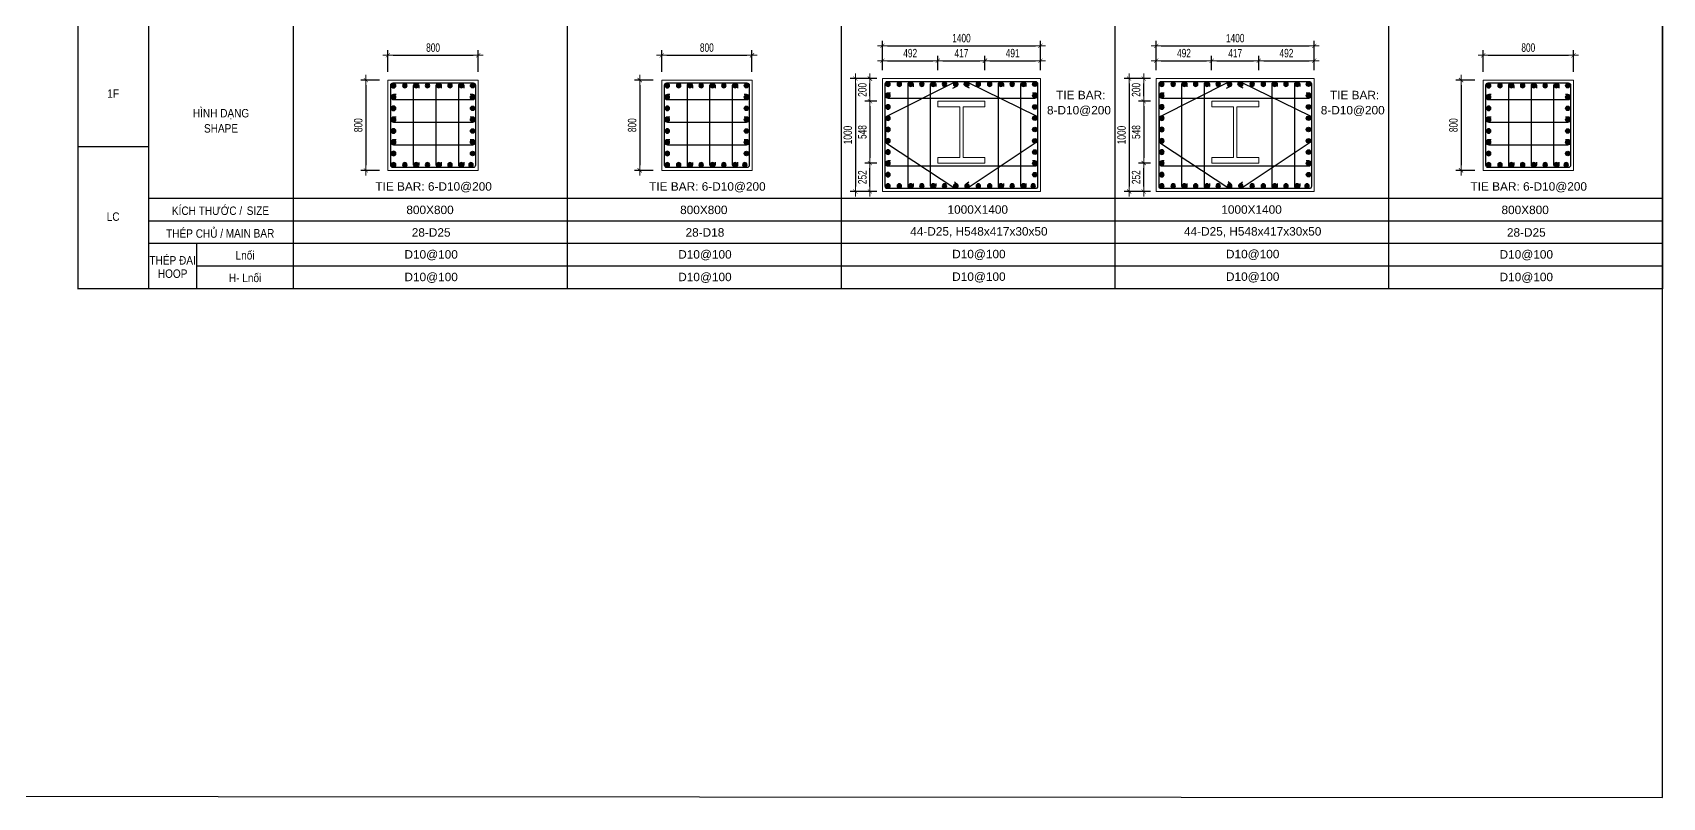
# Model space of a CAD drawing. Header units: millimetres. Extents: x 49323 to 538172, y -39336 to 181761.
# Drawn here: x 479497 to 493939, y 45997 to 52772 of the extents above; entities that cross this region are included whole.
import ezdxf
from ezdxf.enums import TextEntityAlignment as Align

# ---------------------------------------------------------------- set-up
doc = ezdxf.new("R2010")
doc.units = ezdxf.units.MM
doc.linetypes.add('CENTER2', pattern=[1.125, 0.75, -0.125, 0.125, -0.125])
doc.layers.get('Defpoints').update_dxf_attribs({"color": 151, "lineweight": 9})
for name, color, linetype in [('2', 2, 'Continuous'), ('A-ANNO-LEAD', 4, 'Continuous'), ('CEN', 1, 'CENTER2'), ('STL', 3, 'Continuous'), ('TIT1', 3, 'Continuous')]:
    doc.layers.add(name, color=color, linetype=linetype)
for name, color, linetype, lineweight in [('NDC_S_CONTINUOUS', 3, 'Continuous', 20), ('NDC_S_DIM', 1, 'Continuous', 15), ('NDC_S_VN TEXT', 7, 'Continuous', 20)]:
    doc.layers.add(name, color=color, linetype=linetype, lineweight=lineweight)
doc.styles.add('NDC_ARIAL', font='arial.ttf', dxfattribs={"width": 0.85})
doc.styles.add('NDC_DIM', font='', dxfattribs={"width": 0.75})
doc.styles.get('NDC_DIM').set_extended_font_data('Dotum')
doc.dimstyles.new('NDC_dim_30', dxfattribs={"dimscale": 30, "dimtxt": 2.5, "dimasz": 1.5, "dimexe": 1.5, "dimexo": 2.5, "dimgap": 1, "dimtad": 1, "dimdec": 0, "dimzin": 0, "dimdsep": 46, "dimtxsty": 'NDC_DIM', "dimblk": 'DIMMARK', "dimcen": 0.09, "dimdle": 1.2, "dimclrd": 1, "dimclre": 1, "dimclrt": 3, "dimadec": 0, "dimazin": 0, "dimtfac": 1, "dimtdec": 0, "dimtix": 1, "dimtofl": 0, "dimtmove": 0, "dimatfit": 3, "dimfxl": 8, "dimfxlon": 1, "dimtolj": 1, "dimtzin": 0, "dimarcsym": 0})

# ---------------------------------------------------------------- blocks, each defined once
blk = doc.blocks.new('8')
at = {"layer": '2'}
blk.add_hatch(color=256, dxfattribs=at).paths.add_polyline_path([(20, 0, 0.386127), (2, 20), (-2, 20, 0.386127), (-20, 0, 1)])
blk.add_circle((0, 0), 20, dxfattribs=at)
blk = doc.blocks.new('5')
at = {"layer": 'CEN', "rotation": 180}
blk.add_blockref('8', (0, 0), dxfattribs=at)
blk = doc.blocks.new('DIMMARK')
at = {"layer": 'NDC_S_DIM', "color": 1}
blk.add_line((-1.5, 0), (1, 0), dxfattribs=at)
at = {"layer": 'NDC_S_DIM', "color": 2, "const_width": 0.1}
blk.add_lwpolyline([(-0.42, -0.42), (0.42, 0.42)], dxfattribs=at)
blk = doc.blocks.new('*D982')
at = {"layer": 'Defpoints', "color": 0, "ltscale": 40, "transparency": 16777216}
for p in [(483446, 52571), (482646, 52350), (483446, 52350)]:
    blk.add_point(p, dxfattribs=at)
at = {"layer": 'NDC_S_DIM', "color": 1, "lineweight": -2, "ltscale": 40, "transparency": 16777216}
for p, q in [((482646, 52425), (482646, 52616)), ((482691, 52571), (483401, 52571)), ((483446, 52425), (483446, 52616))]:
    blk.add_line(p, q, dxfattribs=at)
at = {"layer": 'NDC_S_DIM', "color": 1, "lineweight": -2, "ltscale": 40, "transparency": 16777216, "xscale": 45, "yscale": 45, "zscale": 45, "rotation": 180}
blk.add_blockref('DIMMARK', (482646, 52571), dxfattribs=at)
at = {"layer": 'NDC_S_DIM', "color": 1, "lineweight": -2, "ltscale": 40, "transparency": 16777216, "xscale": 45, "yscale": 45, "zscale": 45}
blk.add_blockref('DIMMARK', (483446, 52571), dxfattribs=at)
at = {"layer": 'NDC_S_DIM', "color": 3, "ltscale": 40, "transparency": 16777216, "insert": (483046, 52639), "char_height": 75, "attachment_point": 5, "style": 'NDC_DIM'}
blk.add_mtext('\\A1;800', dxfattribs=at)
blk = doc.blocks.new('*D983')
at = {"layer": 'Defpoints', "color": 0, "ltscale": 40, "transparency": 16777216}
for p in [(482646, 52352), (482451, 51552), (482646, 51552)]:
    blk.add_point(p, dxfattribs=at)
at = {"layer": 'NDC_S_DIM', "color": 1, "lineweight": -2, "ltscale": 40, "transparency": 16777216}
for p, q in [((482571, 52352), (482406, 52352)), ((482451, 52307), (482451, 51597)), ((482571, 51552), (482406, 51552))]:
    blk.add_line(p, q, dxfattribs=at)
at = {"layer": 'NDC_S_DIM', "color": 1, "lineweight": -2, "ltscale": 40, "transparency": 16777216, "xscale": 45, "yscale": 45, "zscale": 45}
for p, rotation in [((482451, 52352), 90), ((482451, 51552), 270)]:
    blk.add_blockref('DIMMARK', p, dxfattribs=dict(at, rotation=rotation))
at = {"layer": 'NDC_S_DIM', "color": 3, "ltscale": 40, "transparency": 16777216, "insert": (482383, 51952), "char_height": 75, "attachment_point": 5, "rotation": 90, "style": 'NDC_DIM'}
blk.add_mtext('\\A1;800', dxfattribs=at)
blk = doc.blocks.new('*D986')
at = {"layer": 'Defpoints', "color": 0, "ltscale": 40, "transparency": 16777216}
for p in [(485872, 52571), (485072, 52350), (485872, 52350)]:
    blk.add_point(p, dxfattribs=at)
at = {"layer": 'NDC_S_DIM', "color": 1, "lineweight": -2, "ltscale": 40, "transparency": 16777216}
for p, q in [((485072, 52425), (485072, 52616)), ((485117, 52571), (485827, 52571)), ((485872, 52425), (485872, 52616))]:
    blk.add_line(p, q, dxfattribs=at)
at = {"layer": 'NDC_S_DIM', "color": 1, "lineweight": -2, "ltscale": 40, "transparency": 16777216, "xscale": 45, "yscale": 45, "zscale": 45, "rotation": 180}
blk.add_blockref('DIMMARK', (485072, 52571), dxfattribs=at)
at = {"layer": 'NDC_S_DIM', "color": 1, "lineweight": -2, "ltscale": 40, "transparency": 16777216, "xscale": 45, "yscale": 45, "zscale": 45}
blk.add_blockref('DIMMARK', (485872, 52571), dxfattribs=at)
at = {"layer": 'NDC_S_DIM', "color": 3, "ltscale": 40, "transparency": 16777216, "insert": (485472, 52639), "char_height": 75, "attachment_point": 5, "style": 'NDC_DIM'}
blk.add_mtext('\\A1;800', dxfattribs=at)
blk = doc.blocks.new('*D987')
at = {"layer": 'Defpoints', "color": 0, "ltscale": 40, "transparency": 16777216}
for p in [(485072, 52352), (484877, 51552), (485072, 51552)]:
    blk.add_point(p, dxfattribs=at)
at = {"layer": 'NDC_S_DIM', "color": 1, "lineweight": -2, "ltscale": 40, "transparency": 16777216}
for p, q in [((484997, 52352), (484832, 52352)), ((484877, 52307), (484877, 51597)), ((484997, 51552), (484832, 51552))]:
    blk.add_line(p, q, dxfattribs=at)
at = {"layer": 'NDC_S_DIM', "color": 1, "lineweight": -2, "ltscale": 40, "transparency": 16777216, "xscale": 45, "yscale": 45, "zscale": 45}
for p, rotation in [((484877, 52352), 90), ((484877, 51552), 270)]:
    blk.add_blockref('DIMMARK', p, dxfattribs=dict(at, rotation=rotation))
at = {"layer": 'NDC_S_DIM', "color": 3, "ltscale": 40, "transparency": 16777216, "insert": (484810, 51952), "char_height": 75, "attachment_point": 5, "rotation": 90, "style": 'NDC_DIM'}
blk.add_mtext('\\A1;800', dxfattribs=at)
blk = doc.blocks.new('*D994')
at = {"layer": 'Defpoints', "color": 0, "ltscale": 40, "transparency": 16777216}
for p in [(493151, 52571), (492351, 52350), (493151, 52350)]:
    blk.add_point(p, dxfattribs=at)
at = {"layer": 'NDC_S_DIM', "color": 1, "lineweight": -2, "ltscale": 40, "transparency": 16777216}
for p, q in [((492351, 52425), (492351, 52616)), ((492396, 52571), (493106, 52571)), ((493151, 52425), (493151, 52616))]:
    blk.add_line(p, q, dxfattribs=at)
at = {"layer": 'NDC_S_DIM', "color": 1, "lineweight": -2, "ltscale": 40, "transparency": 16777216, "xscale": 45, "yscale": 45, "zscale": 45, "rotation": 180}
blk.add_blockref('DIMMARK', (492351, 52571), dxfattribs=at)
at = {"layer": 'NDC_S_DIM', "color": 1, "lineweight": -2, "ltscale": 40, "transparency": 16777216, "xscale": 45, "yscale": 45, "zscale": 45}
blk.add_blockref('DIMMARK', (493151, 52571), dxfattribs=at)
at = {"layer": 'NDC_S_DIM', "color": 3, "ltscale": 40, "transparency": 16777216, "insert": (492751, 52639), "char_height": 75, "attachment_point": 5, "style": 'NDC_DIM'}
blk.add_mtext('\\A1;800', dxfattribs=at)
blk = doc.blocks.new('*D995')
at = {"layer": 'Defpoints', "color": 0, "ltscale": 40, "transparency": 16777216}
for p in [(492351, 52352), (492155, 51552), (492351, 51552)]:
    blk.add_point(p, dxfattribs=at)
at = {"layer": 'NDC_S_DIM', "color": 1, "lineweight": -2, "ltscale": 40, "transparency": 16777216}
for p, q in [((492276, 52352), (492110, 52352)), ((492155, 52307), (492155, 51597)), ((492276, 51552), (492110, 51552))]:
    blk.add_line(p, q, dxfattribs=at)
at = {"layer": 'NDC_S_DIM', "color": 1, "lineweight": -2, "ltscale": 40, "transparency": 16777216, "xscale": 45, "yscale": 45, "zscale": 45}
for p, rotation in [((492155, 52352), 90), ((492155, 51552), 270)]:
    blk.add_blockref('DIMMARK', p, dxfattribs=dict(at, rotation=rotation))
at = {"layer": 'NDC_S_DIM', "color": 3, "ltscale": 40, "transparency": 16777216, "insert": (492088, 51952), "char_height": 75, "attachment_point": 5, "rotation": 90, "style": 'NDC_DIM'}
blk.add_mtext('\\A1;800', dxfattribs=at)
blk = doc.blocks.new('*D1006')
at = {"layer": 'Defpoints', "color": 0, "ltscale": 40, "transparency": 16777216}
for p in [(488428, 52655), (487028, 52464), (488428, 52464)]:
    blk.add_point(p, dxfattribs=at)
at = {"layer": 'NDC_S_DIM', "color": 1, "lineweight": -2, "ltscale": 40, "transparency": 16777216}
for p, q in [((487028, 52539), (487028, 52700)), ((487073, 52655), (488383, 52655)), ((488428, 52539), (488428, 52700))]:
    blk.add_line(p, q, dxfattribs=at)
at = {"layer": 'NDC_S_DIM', "color": 1, "lineweight": -2, "ltscale": 40, "transparency": 16777216, "xscale": 45, "yscale": 45, "zscale": 45, "rotation": 180}
blk.add_blockref('DIMMARK', (487028, 52655), dxfattribs=at)
at = {"layer": 'NDC_S_DIM', "color": 1, "lineweight": -2, "ltscale": 40, "transparency": 16777216, "xscale": 45, "yscale": 45, "zscale": 45}
blk.add_blockref('DIMMARK', (488428, 52655), dxfattribs=at)
at = {"layer": 'NDC_S_DIM', "color": 3, "ltscale": 40, "transparency": 16777216, "insert": (487728, 52723), "char_height": 75, "attachment_point": 5, "style": 'NDC_DIM'}
blk.add_mtext('\\A1;1400', dxfattribs=at)
blk = doc.blocks.new('*D1007')
at = {"layer": 'Defpoints', "color": 0, "ltscale": 40, "transparency": 16777216}
for p in [(487053, 52365), (486788, 51365), (487053, 51365)]:
    blk.add_point(p, dxfattribs=at)
at = {"layer": 'NDC_S_DIM', "color": 1, "lineweight": -2, "ltscale": 40, "transparency": 16777216}
for p, q in [((486978, 52365), (486743, 52365)), ((486788, 52320), (486788, 51410)), ((486978, 51365), (486743, 51365))]:
    blk.add_line(p, q, dxfattribs=at)
at = {"layer": 'NDC_S_DIM', "color": 1, "lineweight": -2, "ltscale": 40, "transparency": 16777216, "xscale": 45, "yscale": 45, "zscale": 45}
for p, rotation in [((486788, 52365), 90), ((486788, 51365), 270)]:
    blk.add_blockref('DIMMARK', p, dxfattribs=dict(at, rotation=rotation))
at = {"layer": 'NDC_S_DIM', "color": 3, "ltscale": 40, "transparency": 16777216, "insert": (486721, 51865), "char_height": 75, "attachment_point": 5, "rotation": 90, "style": 'NDC_DIM'}
blk.add_mtext('\\A1;1000', dxfattribs=at)
blk = doc.blocks.new('*D1010')
at = {"layer": 'Defpoints', "color": 0, "ltscale": 40, "transparency": 16777216}
for p in [(486917, 52365), (487053, 52365), (487053, 52165)]:
    blk.add_point(p, dxfattribs=at)
at = {"layer": 'NDC_S_DIM', "color": 1, "lineweight": -2, "ltscale": 40, "transparency": 16777216}
for p, q in [((486978, 52365), (486872, 52365)), ((486917, 52210), (486917, 52320)), ((486978, 52165), (486872, 52165))]:
    blk.add_line(p, q, dxfattribs=at)
at = {"layer": 'NDC_S_DIM', "color": 1, "lineweight": -2, "ltscale": 40, "transparency": 16777216, "xscale": 45, "yscale": 45, "zscale": 45}
for p, rotation in [((486917, 52365), 90), ((486917, 52165), 270)]:
    blk.add_blockref('DIMMARK', p, dxfattribs=dict(at, rotation=rotation))
at = {"layer": 'NDC_S_DIM', "color": 3, "ltscale": 40, "transparency": 16777216, "insert": (486850, 52265), "char_height": 75, "attachment_point": 5, "rotation": 90, "style": 'NDC_DIM'}
blk.add_mtext('\\A1;200', dxfattribs=at)
blk = doc.blocks.new('*D1011')
at = {"layer": 'Defpoints', "color": 0, "ltscale": 40, "transparency": 16777216}
for p in [(487053, 52165), (486917, 51617), (487053, 51617)]:
    blk.add_point(p, dxfattribs=at)
at = {"layer": 'NDC_S_DIM', "color": 1, "lineweight": -2, "ltscale": 40, "transparency": 16777216}
for p, q in [((486978, 52165), (486872, 52165)), ((486917, 52120), (486917, 51662)), ((486978, 51617), (486872, 51617))]:
    blk.add_line(p, q, dxfattribs=at)
at = {"layer": 'NDC_S_DIM', "color": 1, "lineweight": -2, "ltscale": 40, "transparency": 16777216, "xscale": 45, "yscale": 45, "zscale": 45}
for p, rotation in [((486917, 52165), 90), ((486917, 51617), 270)]:
    blk.add_blockref('DIMMARK', p, dxfattribs=dict(at, rotation=rotation))
at = {"layer": 'NDC_S_DIM', "color": 3, "ltscale": 40, "transparency": 16777216, "insert": (486850, 51891), "char_height": 75, "attachment_point": 5, "rotation": 90, "style": 'NDC_DIM'}
blk.add_mtext('\\A1;548', dxfattribs=at)
blk = doc.blocks.new('*D1012')
at = {"layer": 'Defpoints', "color": 0, "ltscale": 40, "transparency": 16777216}
for p in [(487519, 52523), (487028, 52365), (487519, 52365)]:
    blk.add_point(p, dxfattribs=at)
at = {"layer": 'NDC_S_DIM', "color": 1, "lineweight": -2, "ltscale": 40, "transparency": 16777216}
for p, q in [((487028, 52440), (487028, 52568)), ((487073, 52523), (487474, 52523)), ((487519, 52440), (487519, 52568))]:
    blk.add_line(p, q, dxfattribs=at)
at = {"layer": 'NDC_S_DIM', "color": 1, "lineweight": -2, "ltscale": 40, "transparency": 16777216, "xscale": 45, "yscale": 45, "zscale": 45, "rotation": 180}
blk.add_blockref('DIMMARK', (487028, 52523), dxfattribs=at)
at = {"layer": 'NDC_S_DIM', "color": 1, "lineweight": -2, "ltscale": 40, "transparency": 16777216, "xscale": 45, "yscale": 45, "zscale": 45}
blk.add_blockref('DIMMARK', (487519, 52523), dxfattribs=at)
at = {"layer": 'NDC_S_DIM', "color": 3, "ltscale": 40, "transparency": 16777216, "insert": (487274, 52590), "char_height": 75, "attachment_point": 5, "style": 'NDC_DIM'}
blk.add_mtext('\\A1;492', dxfattribs=at)
blk = doc.blocks.new('*D1013')
at = {"layer": 'Defpoints', "color": 0, "ltscale": 40, "transparency": 16777216}
for p in [(487936, 52523), (487519, 52365), (487936, 52365)]:
    blk.add_point(p, dxfattribs=at)
at = {"layer": 'NDC_S_DIM', "color": 1, "lineweight": -2, "ltscale": 40, "transparency": 16777216}
for p, q in [((487519, 52440), (487519, 52568)), ((487564, 52523), (487891, 52523)), ((487936, 52440), (487936, 52568))]:
    blk.add_line(p, q, dxfattribs=at)
at = {"layer": 'NDC_S_DIM', "color": 1, "lineweight": -2, "ltscale": 40, "transparency": 16777216, "xscale": 45, "yscale": 45, "zscale": 45, "rotation": 180}
blk.add_blockref('DIMMARK', (487519, 52523), dxfattribs=at)
at = {"layer": 'NDC_S_DIM', "color": 1, "lineweight": -2, "ltscale": 40, "transparency": 16777216, "xscale": 45, "yscale": 45, "zscale": 45}
blk.add_blockref('DIMMARK', (487936, 52523), dxfattribs=at)
at = {"layer": 'NDC_S_DIM', "color": 3, "ltscale": 40, "transparency": 16777216, "insert": (487728, 52590), "char_height": 75, "attachment_point": 5, "style": 'NDC_DIM'}
blk.add_mtext('\\A1;417', dxfattribs=at)
blk = doc.blocks.new('*D1014')
at = {"layer": 'Defpoints', "color": 0, "ltscale": 40, "transparency": 16777216}
for p in [(488428, 52523), (487936, 52365), (488428, 52365)]:
    blk.add_point(p, dxfattribs=at)
at = {"layer": 'NDC_S_DIM', "color": 1, "lineweight": -2, "ltscale": 40, "transparency": 16777216}
for p, q in [((487936, 52440), (487936, 52568)), ((487981, 52523), (488383, 52523)), ((488428, 52440), (488428, 52568))]:
    blk.add_line(p, q, dxfattribs=at)
at = {"layer": 'NDC_S_DIM', "color": 1, "lineweight": -2, "ltscale": 40, "transparency": 16777216, "xscale": 45, "yscale": 45, "zscale": 45, "rotation": 180}
blk.add_blockref('DIMMARK', (487936, 52523), dxfattribs=at)
at = {"layer": 'NDC_S_DIM', "color": 1, "lineweight": -2, "ltscale": 40, "transparency": 16777216, "xscale": 45, "yscale": 45, "zscale": 45}
blk.add_blockref('DIMMARK', (488428, 52523), dxfattribs=at)
at = {"layer": 'NDC_S_DIM', "color": 3, "ltscale": 40, "transparency": 16777216, "insert": (488182, 52590), "char_height": 75, "attachment_point": 5, "style": 'NDC_DIM'}
blk.add_mtext('\\A1;491', dxfattribs=at)
blk = doc.blocks.new('*D1015')
at = {"layer": 'Defpoints', "color": 0, "ltscale": 40, "transparency": 16777216}
for p in [(486917, 51617), (487053, 51617), (487053, 51365)]:
    blk.add_point(p, dxfattribs=at)
at = {"layer": 'NDC_S_DIM', "color": 1, "lineweight": -2, "ltscale": 40, "transparency": 16777216}
for p, q in [((486978, 51617), (486872, 51617)), ((486917, 51410), (486917, 51572)), ((486978, 51365), (486872, 51365))]:
    blk.add_line(p, q, dxfattribs=at)
at = {"layer": 'NDC_S_DIM', "color": 1, "lineweight": -2, "ltscale": 40, "transparency": 16777216, "xscale": 45, "yscale": 45, "zscale": 45}
for p, rotation in [((486917, 51617), 90), ((486917, 51365), 270)]:
    blk.add_blockref('DIMMARK', p, dxfattribs=dict(at, rotation=rotation))
at = {"layer": 'NDC_S_DIM', "color": 3, "ltscale": 40, "transparency": 16777216, "insert": (486850, 51491), "char_height": 75, "attachment_point": 5, "rotation": 90, "style": 'NDC_DIM'}
blk.add_mtext('\\A1;252', dxfattribs=at)
blk = doc.blocks.new('*D1016')
at = {"layer": 'Defpoints', "color": 0, "ltscale": 40, "transparency": 16777216}
for p in [(490854, 52655), (489454, 52464), (490854, 52464)]:
    blk.add_point(p, dxfattribs=at)
at = {"layer": 'NDC_S_DIM', "color": 1, "lineweight": -2, "ltscale": 40, "transparency": 16777216}
for p, q in [((489454, 52539), (489454, 52700)), ((489499, 52655), (490809, 52655)), ((490854, 52539), (490854, 52700))]:
    blk.add_line(p, q, dxfattribs=at)
at = {"layer": 'NDC_S_DIM', "color": 1, "lineweight": -2, "ltscale": 40, "transparency": 16777216, "xscale": 45, "yscale": 45, "zscale": 45, "rotation": 180}
blk.add_blockref('DIMMARK', (489454, 52655), dxfattribs=at)
at = {"layer": 'NDC_S_DIM', "color": 1, "lineweight": -2, "ltscale": 40, "transparency": 16777216, "xscale": 45, "yscale": 45, "zscale": 45}
blk.add_blockref('DIMMARK', (490854, 52655), dxfattribs=at)
at = {"layer": 'NDC_S_DIM', "color": 3, "ltscale": 40, "transparency": 16777216, "insert": (490154, 52723), "char_height": 75, "attachment_point": 5, "style": 'NDC_DIM'}
blk.add_mtext('\\A1;1400', dxfattribs=at)
blk = doc.blocks.new('*D1017')
at = {"layer": 'Defpoints', "color": 0, "ltscale": 40, "transparency": 16777216}
for p in [(489454, 52365), (489214, 51365), (489454, 51365)]:
    blk.add_point(p, dxfattribs=at)
at = {"layer": 'NDC_S_DIM', "color": 1, "lineweight": -2, "ltscale": 40, "transparency": 16777216}
for p, q in [((489379, 52365), (489169, 52365)), ((489214, 52320), (489214, 51410)), ((489379, 51365), (489169, 51365))]:
    blk.add_line(p, q, dxfattribs=at)
at = {"layer": 'NDC_S_DIM', "color": 1, "lineweight": -2, "ltscale": 40, "transparency": 16777216, "xscale": 45, "yscale": 45, "zscale": 45}
for p, rotation in [((489214, 52365), 90), ((489214, 51365), 270)]:
    blk.add_blockref('DIMMARK', p, dxfattribs=dict(at, rotation=rotation))
at = {"layer": 'NDC_S_DIM', "color": 3, "ltscale": 40, "transparency": 16777216, "insert": (489147, 51865), "char_height": 75, "attachment_point": 5, "rotation": 90, "style": 'NDC_DIM'}
blk.add_mtext('\\A1;1000', dxfattribs=at)
blk = doc.blocks.new('*D1018')
at = {"layer": 'Defpoints', "color": 0, "ltscale": 40, "transparency": 16777216}
for p in [(489343, 52365), (489479, 52365), (489479, 52165)]:
    blk.add_point(p, dxfattribs=at)
at = {"layer": 'NDC_S_DIM', "color": 1, "lineweight": -2, "ltscale": 40, "transparency": 16777216}
for p, q in [((489404, 52365), (489298, 52365)), ((489343, 52210), (489343, 52320)), ((489404, 52165), (489298, 52165))]:
    blk.add_line(p, q, dxfattribs=at)
at = {"layer": 'NDC_S_DIM', "color": 1, "lineweight": -2, "ltscale": 40, "transparency": 16777216, "xscale": 45, "yscale": 45, "zscale": 45}
for p, rotation in [((489343, 52365), 90), ((489343, 52165), 270)]:
    blk.add_blockref('DIMMARK', p, dxfattribs=dict(at, rotation=rotation))
at = {"layer": 'NDC_S_DIM', "color": 3, "ltscale": 40, "transparency": 16777216, "insert": (489276, 52265), "char_height": 75, "attachment_point": 5, "rotation": 90, "style": 'NDC_DIM'}
blk.add_mtext('\\A1;200', dxfattribs=at)
blk = doc.blocks.new('*D1019')
at = {"layer": 'Defpoints', "color": 0, "ltscale": 40, "transparency": 16777216}
for p in [(489479, 52165), (489343, 51617), (489479, 51617)]:
    blk.add_point(p, dxfattribs=at)
at = {"layer": 'NDC_S_DIM', "color": 1, "lineweight": -2, "ltscale": 40, "transparency": 16777216}
for p, q in [((489404, 52165), (489298, 52165)), ((489343, 52120), (489343, 51662)), ((489404, 51617), (489298, 51617))]:
    blk.add_line(p, q, dxfattribs=at)
at = {"layer": 'NDC_S_DIM', "color": 1, "lineweight": -2, "ltscale": 40, "transparency": 16777216, "xscale": 45, "yscale": 45, "zscale": 45}
for p, rotation in [((489343, 52165), 90), ((489343, 51617), 270)]:
    blk.add_blockref('DIMMARK', p, dxfattribs=dict(at, rotation=rotation))
at = {"layer": 'NDC_S_DIM', "color": 3, "ltscale": 40, "transparency": 16777216, "insert": (489276, 51891), "char_height": 75, "attachment_point": 5, "rotation": 90, "style": 'NDC_DIM'}
blk.add_mtext('\\A1;548', dxfattribs=at)
blk = doc.blocks.new('*D1020')
at = {"layer": 'Defpoints', "color": 0, "ltscale": 40, "transparency": 16777216}
for p in [(489945, 52523), (489454, 52365), (489945, 52365)]:
    blk.add_point(p, dxfattribs=at)
at = {"layer": 'NDC_S_DIM', "color": 1, "lineweight": -2, "ltscale": 40, "transparency": 16777216}
for p, q in [((489454, 52440), (489454, 52568)), ((489499, 52523), (489900, 52523)), ((489945, 52440), (489945, 52568))]:
    blk.add_line(p, q, dxfattribs=at)
at = {"layer": 'NDC_S_DIM', "color": 1, "lineweight": -2, "ltscale": 40, "transparency": 16777216, "xscale": 45, "yscale": 45, "zscale": 45, "rotation": 180}
blk.add_blockref('DIMMARK', (489454, 52523), dxfattribs=at)
at = {"layer": 'NDC_S_DIM', "color": 1, "lineweight": -2, "ltscale": 40, "transparency": 16777216, "xscale": 45, "yscale": 45, "zscale": 45}
blk.add_blockref('DIMMARK', (489945, 52523), dxfattribs=at)
at = {"layer": 'NDC_S_DIM', "color": 3, "ltscale": 40, "transparency": 16777216, "insert": (489700, 52590), "char_height": 75, "attachment_point": 5, "style": 'NDC_DIM'}
blk.add_mtext('\\A1;492', dxfattribs=at)
blk = doc.blocks.new('*D1021')
at = {"layer": 'Defpoints', "color": 0, "ltscale": 40, "transparency": 16777216}
for p in [(490362, 52523), (489945, 52365), (490362, 52365)]:
    blk.add_point(p, dxfattribs=at)
at = {"layer": 'NDC_S_DIM', "color": 1, "lineweight": -2, "ltscale": 40, "transparency": 16777216}
for p, q in [((489945, 52440), (489945, 52568)), ((489990, 52523), (490317, 52523)), ((490362, 52440), (490362, 52568))]:
    blk.add_line(p, q, dxfattribs=at)
at = {"layer": 'NDC_S_DIM', "color": 1, "lineweight": -2, "ltscale": 40, "transparency": 16777216, "xscale": 45, "yscale": 45, "zscale": 45, "rotation": 180}
blk.add_blockref('DIMMARK', (489945, 52523), dxfattribs=at)
at = {"layer": 'NDC_S_DIM', "color": 1, "lineweight": -2, "ltscale": 40, "transparency": 16777216, "xscale": 45, "yscale": 45, "zscale": 45}
blk.add_blockref('DIMMARK', (490362, 52523), dxfattribs=at)
at = {"layer": 'NDC_S_DIM', "color": 3, "ltscale": 40, "transparency": 16777216, "insert": (490154, 52590), "char_height": 75, "attachment_point": 5, "style": 'NDC_DIM'}
blk.add_mtext('\\A1;417', dxfattribs=at)
blk = doc.blocks.new('*D1022')
at = {"layer": 'Defpoints', "color": 0, "ltscale": 40, "transparency": 16777216}
for p in [(490854, 52523), (490362, 52365), (490854, 52365)]:
    blk.add_point(p, dxfattribs=at)
at = {"layer": 'NDC_S_DIM', "color": 1, "lineweight": -2, "ltscale": 40, "transparency": 16777216}
for p, q in [((490362, 52440), (490362, 52568)), ((490407, 52523), (490809, 52523)), ((490854, 52440), (490854, 52568))]:
    blk.add_line(p, q, dxfattribs=at)
at = {"layer": 'NDC_S_DIM', "color": 1, "lineweight": -2, "ltscale": 40, "transparency": 16777216, "xscale": 45, "yscale": 45, "zscale": 45, "rotation": 180}
blk.add_blockref('DIMMARK', (490362, 52523), dxfattribs=at)
at = {"layer": 'NDC_S_DIM', "color": 1, "lineweight": -2, "ltscale": 40, "transparency": 16777216, "xscale": 45, "yscale": 45, "zscale": 45}
blk.add_blockref('DIMMARK', (490854, 52523), dxfattribs=at)
at = {"layer": 'NDC_S_DIM', "color": 3, "ltscale": 40, "transparency": 16777216, "insert": (490608, 52590), "char_height": 75, "attachment_point": 5, "style": 'NDC_DIM'}
blk.add_mtext('\\A1;492', dxfattribs=at)
blk = doc.blocks.new('*D1023')
at = {"layer": 'Defpoints', "color": 0, "ltscale": 40, "transparency": 16777216}
for p in [(489343, 51617), (489479, 51617), (489479, 51365)]:
    blk.add_point(p, dxfattribs=at)
at = {"layer": 'NDC_S_DIM', "color": 1, "lineweight": -2, "ltscale": 40, "transparency": 16777216}
for p, q in [((489404, 51617), (489298, 51617)), ((489343, 51410), (489343, 51572)), ((489404, 51365), (489298, 51365))]:
    blk.add_line(p, q, dxfattribs=at)
at = {"layer": 'NDC_S_DIM', "color": 1, "lineweight": -2, "ltscale": 40, "transparency": 16777216, "xscale": 45, "yscale": 45, "zscale": 45}
for p, rotation in [((489343, 51617), 90), ((489343, 51365), 270)]:
    blk.add_blockref('DIMMARK', p, dxfattribs=dict(at, rotation=rotation))
at = {"layer": 'NDC_S_DIM', "color": 3, "ltscale": 40, "transparency": 16777216, "insert": (489276, 51491), "char_height": 75, "attachment_point": 5, "rotation": 90, "style": 'NDC_DIM'}
blk.add_mtext('\\A1;252', dxfattribs=at)

msp = doc.modelspace()

# ---------------------------------------------------------------- linework, layer by layer
at = {"layer": '2', "lineweight": -2, "ltscale": 1000}
for points in [[(483421.3, 52307.1), (483421.3, 51597.1, -0.4142136), (483401.3, 51577.1), (482691.3, 51577.1, -0.4142136), (482671.3, 51597.1), (482671.3, 52307.1, -0.4142136), (482691.3, 52327.1), (483401.3, 52327.1, -0.4142136)], [(485847.4, 52307.1), (485847.4, 51597.1, -0.4142136), (485827.4, 51577.1), (485117.4, 51577.1, -0.4142136), (485097.4, 51597.1), (485097.4, 52307.1, -0.4142136), (485117.4, 52327.1), (485827.4, 52327.1, -0.4142136)], [(488402.8, 52319.8), (488402.8, 51409.8, -0.4142136), (488382.8, 51389.8), (487072.8, 51389.8, -0.4142136), (487052.8, 51409.8), (487052.8, 52319.8, -0.4142136), (487072.8, 52339.8), (488382.8, 52339.8, -0.4142136)], [(490828.8, 52319.8), (490828.8, 51409.8, -0.4142136), (490808.8, 51389.8), (489498.8, 51389.8, -0.4142136), (489478.8, 51409.8), (489478.8, 52319.8, -0.4142136), (489498.8, 52339.8), (490808.8, 52339.8, -0.4142136)], [(493125.7, 52307.1), (493125.7, 51597.1, -0.4142136), (493105.7, 51577.1), (492395.7, 51577.1, -0.4142136), (492375.7, 51597.1), (492375.7, 52307.1, -0.4142136), (492395.7, 52327.1), (493105.7, 52327.1, -0.4142136)]]:
    msp.add_lwpolyline(points, format="xyb", close=True, dxfattribs=at)
at = {"layer": '2'}
for points in [[(482918.6, 51621.8), (482918.6, 51599.6, -1), (482873.6, 51599.6), (482873.6, 52301.6, -1), (482918.6, 52301.6), (482918.6, 52279.5)], [(483118.6, 51623.3), (483118.6, 51601.1, -1), (483073.6, 51601.1), (483073.6, 52303.1, -1), (483118.6, 52303.1), (483118.6, 52281)], [(483318.6, 51623.3), (483318.6, 51601.1, -1), (483273.6, 51601.1), (483273.6, 52303.1, -1), (483318.6, 52303.1), (483318.6, 52281)], [(485344.7, 51621.8), (485344.7, 51599.6, -1), (485299.7, 51599.6), (485299.7, 52301.6, -1), (485344.7, 52301.6), (485344.7, 52279.5)], [(485544.7, 51623.3), (485544.7, 51601.1, -1), (485499.7, 51601.1), (485499.7, 52303.1, -1), (485544.7, 52303.1), (485544.7, 52281)], [(485744.7, 51623.3), (485744.7, 51601.1, -1), (485699.7, 51601.1), (485699.7, 52303.1, -1), (485744.7, 52303.1), (485744.7, 52281)], [(487651.7, 52280.1), (487687.5, 52298.4, 0.9975964), (487669.4, 52334.1), (487064.9, 52029.4, 0.2831964), (487053.9, 52011.5), (487053.9, 51812, 0.2831964), (487064.9, 51794.2), (487669.9, 51395.4, 0.9975964), (487688, 51431), (487665.1, 51449.3)], [(487300, 51434.5), (487300, 51412.3, -1), (487255, 51412.3), (487255, 52314.3, -1), (487300, 52314.3), (487300, 52292.2)], [(487500, 51436), (487500, 51413.8, -1), (487455, 51413.8), (487455, 52315.8, -1), (487500, 52315.8), (487500, 52293.7)], [(487799.1, 52280.8), (487763.2, 52298.8, -0.9975964), (487780.9, 52334.6), (488391.3, 52035.4, -0.2831964), (488402.5, 52017.6), (488402.5, 51818.2, -0.2831964), (488391.6, 51800.2), (487788.9, 51395.9, -0.9975964), (487770.5, 51431.4), (487793.3, 51449.9)], [(488100, 51436), (488100, 51413.8, -1), (488055, 51413.8), (488055, 52315.8, -1), (488100, 52315.8), (488100, 52293.7)], [(488300, 51436), (488300, 51413.8, -1), (488255, 51413.8), (488255, 52315.8, -1), (488300, 52315.8), (488300, 52293.7)], [(490077.8, 52280.1), (490113.6, 52298.4, 0.9975964), (490095.5, 52334.1), (489491, 52029.4, 0.2831964), (489480, 52011.5), (489480, 51812, 0.2831964), (489491, 51794.2), (490096, 51395.4, 0.9975964), (490114.1, 51431), (490091.1, 51449.3)], [(489726.1, 51434.5), (489726.1, 51412.3, -1), (489681.1, 51412.3), (489681.1, 52314.3, -1), (489726.1, 52314.3), (489726.1, 52292.2)], [(489926.1, 51436), (489926.1, 51413.8, -1), (489881.1, 51413.8), (489881.1, 52315.8, -1), (489926.1, 52315.8), (489926.1, 52293.7)], [(490225.2, 52280.8), (490189.3, 52298.8, -0.9975964), (490207, 52334.6), (490817.4, 52035.4, -0.2831964), (490828.6, 52017.6), (490828.6, 51818.2, -0.2831964), (490817.7, 51800.2), (490215, 51395.9, -0.9975964), (490196.6, 51431.4), (490219.4, 51449.9)], [(490526.1, 51436), (490526.1, 51413.8, -1), (490481.1, 51413.8), (490481.1, 52315.8, -1), (490526.1, 52315.8), (490526.1, 52293.7)], [(490726.1, 51436), (490726.1, 51413.8, -1), (490681.1, 51413.8), (490681.1, 52315.8, -1), (490726.1, 52315.8), (490726.1, 52293.7)], [(492623, 51621.8), (492623, 51599.6, -1), (492578, 51599.6), (492578, 52301.6, -1), (492623, 52301.6), (492623, 52279.5)], [(492823, 51623.3), (492823, 51601.1, -1), (492778, 51601.1), (492778, 52303.1, -1), (492823, 52303.1), (492823, 52281)], [(493023, 51623.3), (493023, 51601.1, -1), (492978, 51601.1), (492978, 52303.1, -1), (493023, 52303.1), (493023, 52281)], [(482718.2, 52223.7), (482696.1, 52223.7, 1), (482696.1, 52178.7), (483398.1, 52178.7, 1), (483398.1, 52223.7), (483376, 52223.7)], [(485144.3, 52223.7), (485122.2, 52223.7, 1), (485122.2, 52178.7), (485824.2, 52178.7, 1), (485824.2, 52223.7), (485802.1, 52223.7)], [(487099.7, 52236.4), (487077.5, 52236.4, 1), (487077.5, 52191.4), (488379.6, 52191.4, 1), (488379.6, 52236.4), (488357.4, 52236.4)], [(489525.8, 52236.4), (489503.6, 52236.4, 1), (489503.6, 52191.4), (490805.7, 52191.4, 1), (490805.7, 52236.4), (490783.5, 52236.4)], [(492422.6, 52223.7), (492400.5, 52223.7, 1), (492400.5, 52178.7), (493102.5, 52178.7, 1), (493102.5, 52223.7), (493080.4, 52223.7)], [(482718.2, 52023.7), (482696.1, 52023.7, 1), (482696.1, 51978.7), (483398.1, 51978.7, 1), (483398.1, 52023.7), (483376, 52023.7)], [(485144.3, 52023.7), (485122.2, 52023.7, 1), (485122.2, 51978.7), (485824.2, 51978.7, 1), (485824.2, 52023.7), (485802.1, 52023.7)], [(492422.6, 52023.7), (492400.5, 52023.7, 1), (492400.5, 51978.7), (493102.5, 51978.7, 1), (493102.5, 52023.7), (493080.4, 52023.7)], [(482718.2, 51823.7), (482696.1, 51823.7, 1), (482696.1, 51778.7), (483398.1, 51778.7, 1), (483398.1, 51823.7), (483376, 51823.7)], [(485144.3, 51823.7), (485122.2, 51823.7, 1), (485122.2, 51778.7), (485824.2, 51778.7, 1), (485824.2, 51823.7), (485802.1, 51823.7)], [(492422.6, 51823.7), (492400.5, 51823.7, 1), (492400.5, 51778.7), (493102.5, 51778.7, 1), (493102.5, 51823.7), (493080.4, 51823.7)], [(487099.7, 51636.4), (487077.5, 51636.4, 1), (487077.5, 51591.4), (488379.6, 51591.4, 1), (488379.6, 51636.4), (488357.4, 51636.4)], [(489525.8, 51636.4), (489503.6, 51636.4, 1), (489503.6, 51591.4), (490805.7, 51591.4, 1), (490805.7, 51636.4), (490783.5, 51636.4)]]:
    msp.add_lwpolyline(points, format="xyb", dxfattribs=at)
at = {"layer": 'A-ANNO-LEAD'}
msp.add_lwpolyline([(472604.4, 46010.1), (493939.4, 45997), (493939.4, 62617), (472604.4, 62630.1)], close=True, dxfattribs=at)
at = {"layer": 'NDC_S_CONTINUOUS', "ltscale": 70}
for points in [[(483446.3, 52352.1), (483446.3, 51552.1), (482646.3, 51552.1), (482646.3, 52352.1), (483446.3, 52352.1)], [(485872.4, 52352.1), (485872.4, 51552.1), (485072.4, 51552.1), (485072.4, 52352.1), (485872.4, 52352.1)], [(488427.8, 52364.8), (488427.8, 51364.8), (487027.8, 51364.8), (487027.8, 52364.8), (488427.8, 52364.8)], [(490853.8, 52364.8), (490853.8, 51364.8), (489453.8, 51364.8), (489453.8, 52364.8), (490853.8, 52364.8)], [(493150.7, 52352.1), (493150.7, 51552.1), (492350.7, 51552.1), (492350.7, 52352.1), (493150.7, 52352.1)]]:
    msp.add_lwpolyline(points, dxfattribs=at)
at = {"layer": 'NDC_S_CONTINUOUS', "ltscale": 40}
for points in [[(487742.8, 51666.8), (487742.8, 52114.8), (487936.3, 52114.8), (487936.3, 52164.8), (487519.3, 52164.8), (487519.3, 52114.8), (487712.8, 52114.8), (487712.8, 51666.8), (487519.3, 51666.8), (487519.3, 51616.8), (487936.3, 51616.8), (487936.3, 51666.8)], [(490168.8, 51666.8), (490168.8, 52114.8), (490362.3, 52114.8), (490362.3, 52164.8), (489945.3, 52164.8), (489945.3, 52114.8), (490138.8, 52114.8), (490138.8, 51666.8), (489945.3, 51666.8), (489945.3, 51616.8), (490362.3, 51616.8), (490362.3, 51666.8)]]:
    msp.add_lwpolyline(points, close=True, dxfattribs=at)
at = {"layer": 'TIT1'}
for p, q in [((479897.8, 59827.3), (479897.8, 50503.3)), ((480525, 59827.3), (480525, 50503.3)), ((481808.9, 50503.3), (481808.9, 59827.3)), ((484235, 59827.3), (484235, 50503.3)), ((486661.1, 59827.3), (486661.1, 50503.3)), ((489087.2, 59827.3), (489087.2, 50503.3)), ((491513.3, 59827.3), (491513.3, 50503.3)), ((493939.4, 59827.3), (493939.4, 50503.3)), ((480525, 51759.9), (479897.1, 51759.9)), ((493939.4, 50503.3), (479895.5, 50503.3))]:
    msp.add_line(p, q, dxfattribs=at)
at = {"layer": 'TIT1', "color": 8}
for p, q in [((493939.4, 51303.3), (480523.4, 51303.3)), ((493939.4, 51103.3), (480523.4, 51103.3)), ((493939.4, 50903.3), (480523.4, 50903.3)), ((480952.6, 50503.3), (480952.6, 50903.3)), ((493939.4, 50703.3), (480952.6, 50703.3))]:
    msp.add_line(p, q, dxfattribs=at)

# ---------------------------------------------------------------- block references
at = {"layer": 'STL', "xscale": -1}
for p in [(482696.1, 52302.1), (485122.2, 52302.1), (487077.5, 52314.8), (489503.6, 52314.8), (492400.5, 52302.1), (482696.1, 52201.2), (485122.2, 52201.2), (487077.5, 52213.9), (489503.6, 52213.9), (492400.5, 52201.2), (482696.1, 52101.2), (482696.1, 52001.2), (485122.2, 52101.2), (485122.2, 52001.2), (487077.5, 52113.9), (487077.5, 52013.9), (489503.6, 52113.9), (489503.6, 52013.9), (492400.5, 52101.2), (492400.5, 52001.2), (482696.1, 51901.2), (485122.2, 51901.2), (487077.5, 51913.9), (489503.6, 51913.9), (492400.5, 51901.2), (482696.1, 51801.2), (482696.1, 51701.2), (485122.2, 51801.2), (485122.2, 51701.2), (487077.5, 51813.9), (487077.5, 51713.9), (489503.6, 51813.9), (489503.6, 51713.9), (492400.5, 51801.2), (492400.5, 51701.2), (482696.1, 51601.2), (485122.2, 51601.2), (487077.5, 51613.9), (489503.6, 51613.9), (492400.5, 51601.2), (487077.5, 51513.9), (487077.5, 51413.9), (489503.6, 51513.9), (489503.6, 51413.9)]:
    msp.add_blockref('5', p, dxfattribs=at)
at = {"layer": 'STL', "xscale": -1, "rotation": 270}
for p in [(482796.1, 52303.1), (482896.1, 52303.1), (482996.1, 52303.1), (483096.1, 52303.1), (483196.1, 52303.1), (483296.1, 52303.1), (485222.2, 52303.1), (485322.2, 52303.1), (485422.2, 52303.1), (485522.2, 52303.1), (485622.2, 52303.1), (485722.2, 52303.1), (487177.5, 52315.8), (487277.5, 52315.8), (487377.5, 52315.8), (487477.5, 52315.8), (487577.5, 52315.8), (487677.5, 52315.8), (487777.5, 52315.8), (487877.5, 52315.8), (487977.5, 52315.8), (488077.5, 52315.8), (488177.5, 52315.8), (488277.5, 52315.8), (489603.6, 52315.8), (489703.6, 52315.8), (489803.6, 52315.8), (489903.6, 52315.8), (490003.6, 52315.8), (490103.6, 52315.8), (490203.6, 52315.8), (490303.6, 52315.8), (490403.6, 52315.8), (490503.6, 52315.8), (490603.6, 52315.8), (490703.6, 52315.8), (492500.5, 52303.1), (492600.5, 52303.1), (492700.5, 52303.1), (492800.5, 52303.1), (492900.5, 52303.1), (493000.5, 52303.1), (482696.1, 51601.2), (482796.1, 51601.2), (482896.1, 51601.2), (482996.1, 51601.2), (483096.1, 51601.2), (483196.1, 51601.2), (483296.1, 51601.2), (483382, 51601.2), (485122.2, 51601.2), (485222.2, 51601.2), (485322.2, 51601.2), (485422.2, 51601.2), (485522.2, 51601.2), (485622.2, 51601.2), (485722.2, 51601.2), (485808.1, 51601.2), (492400.5, 51601.2), (492500.5, 51601.2), (492600.5, 51601.2), (492700.5, 51601.2), (492800.5, 51601.2), (492900.5, 51601.2), (493000.5, 51601.2), (493086.4, 51601.2), (487077.5, 51413.9), (487177.5, 51413.9), (487277.5, 51413.9), (487377.5, 51413.9), (487477.5, 51413.9), (487577.5, 51413.9), (487677.5, 51413.9), (487777.5, 51413.9), (487877.5, 51413.9), (487977.5, 51413.9), (488077.5, 51413.9), (488177.5, 51413.9), (488277.5, 51413.9), (488363.4, 51413.9), (489503.6, 51413.9), (489603.6, 51413.9), (489703.6, 51413.9), (489803.6, 51413.9), (489903.6, 51413.9), (490003.6, 51413.9), (490103.6, 51413.9), (490203.6, 51413.9), (490303.6, 51413.9), (490403.6, 51413.9), (490503.6, 51413.9), (490603.6, 51413.9), (490703.6, 51413.9), (490789.5, 51413.9)]:
    msp.add_blockref('5', p, dxfattribs=at)
at = {"layer": 'STL'}
for p in [(483396.6, 52302.1), (485822.6, 52302.1), (488378, 52314.8), (490804.1, 52314.8), (493100.9, 52302.1), (483396.6, 52201.2), (485822.6, 52201.2), (488378, 52213.9), (490804.1, 52213.9), (493100.9, 52201.2), (483396.6, 52101.2), (483396.6, 52001.2), (485822.6, 52101.2), (485822.6, 52001.2), (488378, 52113.9), (488378, 52013.9), (490804.1, 52113.9), (490804.1, 52013.9), (493100.9, 52101.2), (493100.9, 52001.2), (483396.6, 51901.2), (485822.6, 51901.2), (488378, 51913.9), (490804.1, 51913.9), (493100.9, 51901.2), (483396.6, 51801.2), (483396.6, 51701.2), (485822.6, 51801.2), (485822.6, 51701.2), (488378, 51813.9), (488378, 51713.9), (490804.1, 51813.9), (490804.1, 51713.9), (493100.9, 51801.2), (493100.9, 51701.2), (488378, 51613.9), (490804.1, 51613.9), (488378, 51513.9), (490804.1, 51513.9)]:
    msp.add_blockref('5', p, dxfattribs=at)

# ---------------------------------------------------------------- texts
at = {"layer": 'NDC_S_VN TEXT', "style": 'NDC_ARIAL', "width": 0.85}
for s, p in [('HÌNH DẠNG', (481167, 52059.9)), ('KÍCH THƯỚC /', (481043, 51203.3)), ('THÉP CHỦ /', (480932.9, 51003.3)), ('THÉP ĐAI', (480738.1, 50764.4))]:
    msp.add_text(s, height=75, dxfattribs=at).set_placement(p, align=Align.MIDDLE)
at = {"layer": 'TIT1', "style": 'NDC_ARIAL', "width": 0.85}
for s, p in [('1F', (480211.1, 52232.3)), ('SHAPE', (481167, 51923.7)), ('LC', (480211.1, 51142.3)), ('SIZE', (481493.5, 51194.5)), ('MAIN BAR', (481423.8, 50994.5)), ('Lnối', (481380, 50803.3)), ('HOOP', (480738.1, 50637.1)), ('H- Lnối', (481380, 50603.3))]:
    msp.add_text(s, height=75, dxfattribs=at).set_placement(p, align=Align.MIDDLE)
at = {"layer": 'TIT1', "style": 'NDC_ARIAL'}
for s, p in [('TIE BAR: ', (488800.1, 52219.2)), ('TIE BAR: ', (491226.2, 52219.2)), ('8-D10@200', (488769.3, 52079.5)), ('8-D10@200', (491195.4, 52079.5)), ('TIE BAR: 6-D10@200', (483050.7, 51403.9)), ('TIE BAR: 6-D10@200', (485476.8, 51403.9)), ('TIE BAR: 6-D10@200', (492755, 51403.9)), ('800X800', (483018.9, 51202)), ('800X800', (485444.9, 51202)), ('1000X1400', (487872.6, 51205)), ('1000X1400', (490298.7, 51205)), ('800X800', (492723.2, 51202)), ('28-D25', (483028.9, 51002)), ('28-D18', (485455, 51002)), ('44-D25, H548x417x30x50', (487882.7, 51005)), ('44-D25, H548x417x30x50', (490308.8, 51005)), ('28-D25', (492733.3, 51002)), ('D10@100', (483028.9, 50802)), ('D10@100', (485455, 50802)), ('D10@100', (487882.7, 50805)), ('D10@100', (490308.8, 50805)), ('D10@100', (492733.3, 50802)), ('D10@100', (483028.9, 50602)), ('D10@100', (485455, 50602)), ('D10@100', (487882.7, 50605)), ('D10@100', (490308.8, 50605)), ('D10@100', (492733.3, 50602))]:
    msp.add_text(s, height=75, dxfattribs=at).set_placement(p, align=Align.MIDDLE)

# ---------------------------------------------------------------- dimensions: what is measured, and where the dimension line sits
at = {"layer": 'NDC_S_DIM', "ltscale": 40}
for base, p1, p2, picture, middle in [((488427.8, 52655.1), (487027.8, 52463.9), (488427.8, 52463.9), '*D1006', (487727.8, 52722.7)), ((490853.8, 52655.1), (489453.8, 52463.9), (490853.8, 52463.9), '*D1016', (490153.8, 52722.7)), ((483446.3, 52571), (482646.3, 52349.6), (483446.3, 52349.6), '*D982', (483046.3, 52638.5)), ((485872.4, 52571), (485072.4, 52349.6), (485872.4, 52349.6), '*D986', (485472.4, 52638.5)), ((493150.7, 52571), (492350.7, 52349.6), (493150.7, 52349.6), '*D994', (492750.7, 52638.5))]:
    dim = msp.add_linear_dim(base=base, p1=p1, p2=p2, dimstyle='NDC_dim_30', dxfattribs=at)
    dim.commit()
    dim.dimension.update_dxf_attribs({"geometry": picture, "text_midpoint": middle})
for base, p1, p2, picture, middle in [((487519.2514405, 52522.7503342), (487027.7514405, 52364.8285686), (487519.2514405, 52364.8285686), '*D1012', (487273.5014405, 52590.3012162)), ((487936.3, 52522.8), (487519.3, 52364.8), (487936.3, 52364.8), '*D1013', (487727.8, 52590.3)), ((488427.7514405, 52522.7503342), (487936.2514405, 52364.8285686), (488427.7514405, 52364.8285686), '*D1014', (488182.0014405, 52590.3012162)), ((489945.3479853, 52522.7503342), (489453.8479853, 52364.8285686), (489945.3479853, 52364.8285686), '*D1020', (489699.5979853, 52590.3012162)), ((490362.3, 52522.8), (489945.3, 52364.8), (490362.3, 52364.8), '*D1021', (490153.8, 52590.3)), ((490853.8479853, 52522.7503342), (490362.3479853, 52364.8285686), (490853.8479853, 52364.8285686), '*D1022', (490608.0979853, 52590.3012162))]:
    dim = msp.add_linear_dim(base=base, p1=p1, p2=p2, dimstyle='NDC_dim_30', override={"dimtmove": 1}, dxfattribs=at)
    dim.commit()
    dim.dimension.update_dxf_attribs({"geometry": picture, "text_midpoint": middle})
for base, p1, p2, picture, middle in [((482451, 51552.1), (482646.3, 52352.1), (482646.3, 51552.1), '*D983', (482383.4, 51952.1)), ((484877.1, 51552.1), (485072.4, 52352.1), (485072.4, 51552.1), '*D987', (484809.5, 51952.1)), ((486788.1, 51364.8), (487052.8, 52364.8), (487052.8, 51364.8), '*D1007', (486720.6, 51864.8)), ((486917.1, 52364.8), (487052.8, 52164.8), (487052.8, 52364.8), '*D1010', (486849.5, 52264.8)), ((489214.2, 51364.8), (489453.8, 52364.8), (489453.8, 51364.8), '*D1017', (489146.6, 51864.8)), ((489343.2, 52364.8), (489478.8, 52164.8), (489478.8, 52364.8), '*D1018', (489275.6, 52264.8)), ((492155.3, 51552.1), (492350.7, 52352.1), (492350.7, 51552.1), '*D995', (492087.8, 51952.1)), ((486917.1, 51616.8), (487052.8, 51364.8), (487052.8, 51616.8), '*D1015', (486849.5, 51490.8)), ((489343.2, 51616.8), (489478.8, 51364.8), (489478.8, 51616.8), '*D1023', (489275.6, 51490.8))]:
    dim = msp.add_linear_dim(base=base, p1=p1, p2=p2, angle=90, dimstyle='NDC_dim_30', dxfattribs=at)
    dim.commit()
    dim.dimension.update_dxf_attribs({"geometry": picture, "text_midpoint": middle})
for base, p1, p2, picture, middle in [((486917.1, 51616.8), (487052.8, 52164.8), (487052.8, 51616.8), '*D1011', (486849.5, 51890.8)), ((489343.2, 51616.8), (489478.8, 52164.8), (489478.8, 51616.8), '*D1019', (489275.6, 51890.8))]:
    dim = msp.add_linear_dim(base=base, p1=p1, p2=p2, angle=90, dimstyle='NDC_dim_30', override={"dimtmove": 1}, dxfattribs=at)
    dim.commit()
    dim.dimension.update_dxf_attribs({"geometry": picture, "text_midpoint": middle})

doc.saveas('drawing.dxf')
